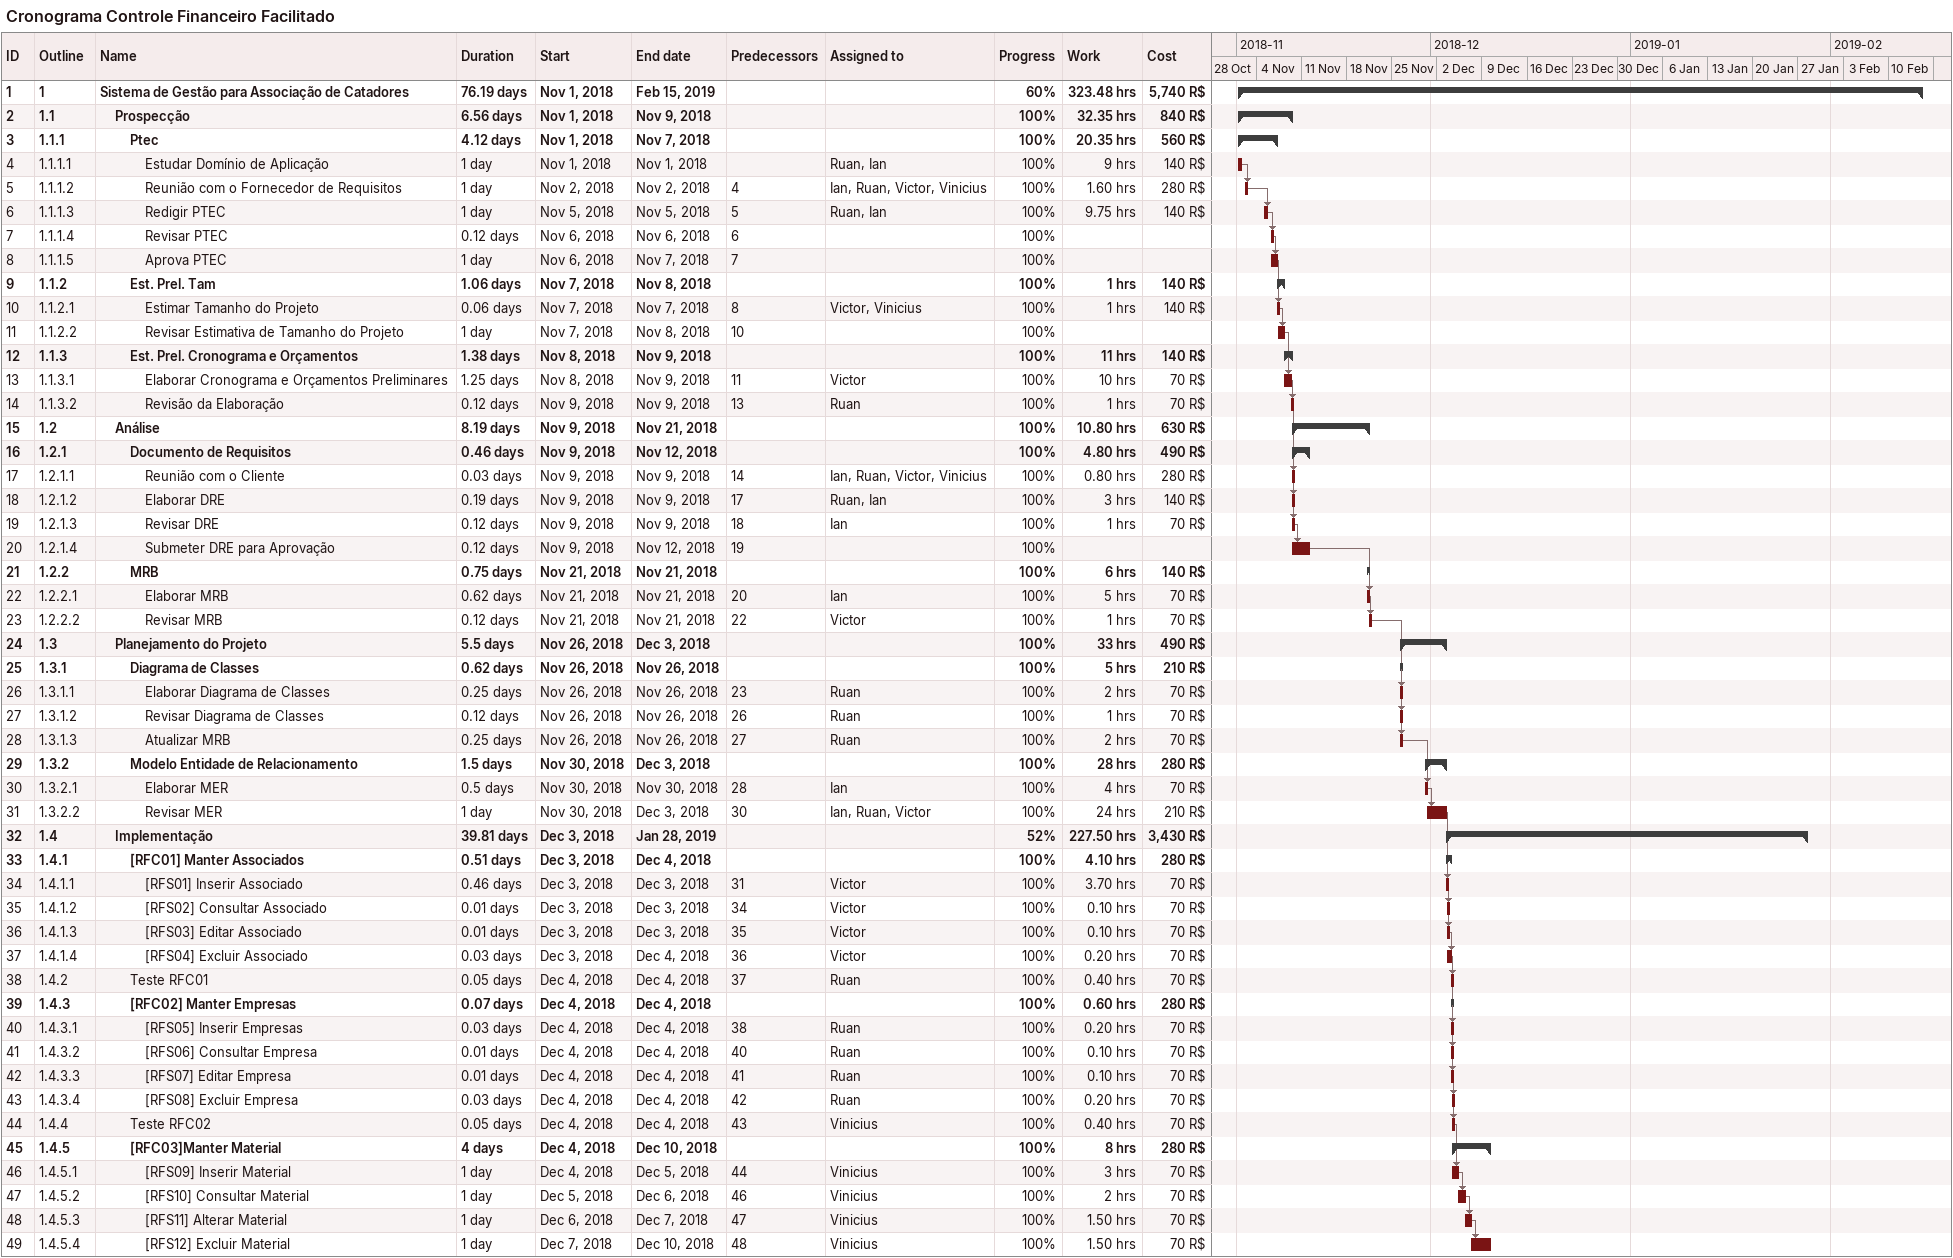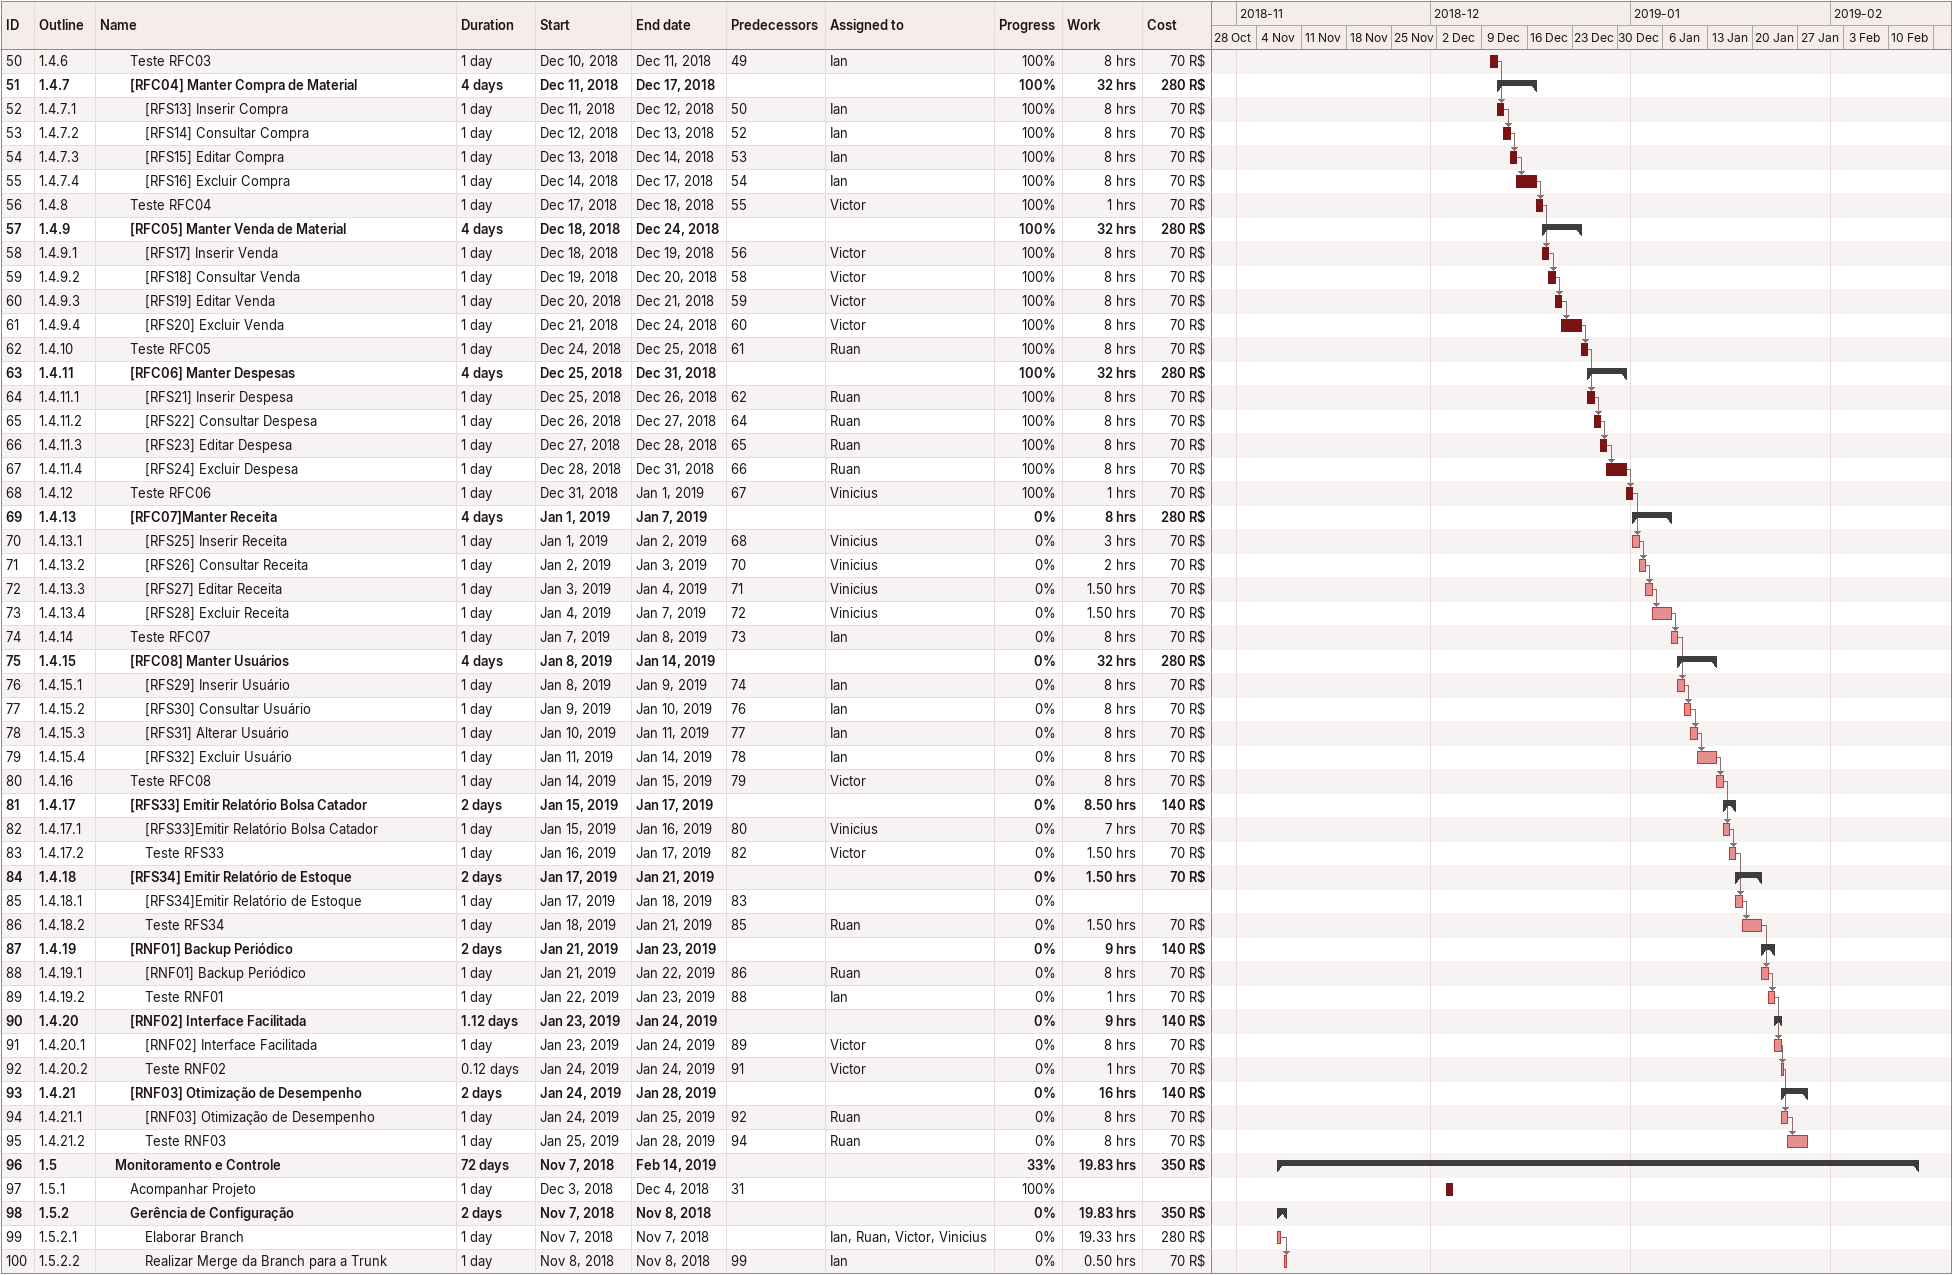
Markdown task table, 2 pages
Cronograma Controle Financeiro Facilitado

| ID | WBS | Task | Duration | Start | Finish | Predecessors | Resources | % complete | Work (h) | Cost (R$) |
|---|---|---|---|---|---|---|---|---|---|---|
| 1 | 1 | **Sistema de Gestão para Associação de Catadores** | 76.19d | 2018-11-01 | 2019-02-15 |  |  | 60 | 323.48 | 5740 |
| 2 | 1.1 | **Prospecção** | 6.56d | 2018-11-01 | 2018-11-09 |  |  | 100 | 32.35 | 840 |
| 3 | 1.1.1 | **Ptec** | 4.12d | 2018-11-01 | 2018-11-07 |  |  | 100 | 20.35 | 560 |
| 4 | 1.1.1.1 | Estudar Domínio de Aplicação | 1d | 2018-11-01 | 2018-11-01 |  | Ruan, Ian | 100 | 9 | 140 |
| 5 | 1.1.1.2 | Reunião com o Fornecedor de Requisitos | 1d | 2018-11-02 | 2018-11-02 | 4 | Ian, Ruan, Victor, Vinicius | 100 | 1.60 | 280 |
| 6 | 1.1.1.3 | Redigir PTEC | 1d | 2018-11-05 | 2018-11-05 | 5 | Ruan, Ian | 100 | 9.75 | 140 |
| 7 | 1.1.1.4 | Revisar PTEC | 0.12d | 2018-11-06 | 2018-11-06 | 6 |  | 100 |  |  |
| 8 | 1.1.1.5 | Aprova PTEC | 1d | 2018-11-06 | 2018-11-07 | 7 |  | 100 |  |  |
| 9 | 1.1.2 | **Est. Prel. Tam** | 1.06d | 2018-11-07 | 2018-11-08 |  |  | 100 | 1 | 140 |
| 10 | 1.1.2.1 | Estimar Tamanho do Projeto | 0.06d | 2018-11-07 | 2018-11-07 | 8 | Victor, Vinicius | 100 | 1 | 140 |
| 11 | 1.1.2.2 | Revisar Estimativa de Tamanho do Projeto | 1d | 2018-11-07 | 2018-11-08 | 10 |  | 100 |  |  |
| 12 | 1.1.3 | **Est. Prel. Cronograma e Orçamentos** | 1.38d | 2018-11-08 | 2018-11-09 |  |  | 100 | 11 | 140 |
| 13 | 1.1.3.1 | Elaborar Cronograma e Orçamentos Preliminares | 1.25d | 2018-11-08 | 2018-11-09 | 11 | Victor | 100 | 10 | 70 |
| 14 | 1.1.3.2 | Revisão da Elaboração | 0.12d | 2018-11-09 | 2018-11-09 | 13 | Ruan | 100 | 1 | 70 |
| 15 | 1.2 | **Análise** | 8.19d | 2018-11-09 | 2018-11-21 |  |  | 100 | 10.80 | 630 |
| 16 | 1.2.1 | **Documento de Requisitos** | 0.46d | 2018-11-09 | 2018-11-12 |  |  | 100 | 4.80 | 490 |
| 17 | 1.2.1.1 | Reunião com o Cliente | 0.03d | 2018-11-09 | 2018-11-09 | 14 | Ian, Ruan, Victor, Vinicius | 100 | 0.80 | 280 |
| 18 | 1.2.1.2 | Elaborar DRE | 0.19d | 2018-11-09 | 2018-11-09 | 17 | Ruan, Ian | 100 | 3 | 140 |
| 19 | 1.2.1.3 | Revisar DRE | 0.12d | 2018-11-09 | 2018-11-09 | 18 | Ian | 100 | 1 | 70 |
| 20 | 1.2.1.4 | Submeter DRE para Aprovação | 0.12d | 2018-11-09 | 2018-11-12 | 19 |  | 100 |  |  |
| 21 | 1.2.2 | **MRB** | 0.75d | 2018-11-21 | 2018-11-21 |  |  | 100 | 6 | 140 |
| 22 | 1.2.2.1 | Elaborar MRB | 0.62d | 2018-11-21 | 2018-11-21 | 20 | Ian | 100 | 5 | 70 |
| 23 | 1.2.2.2 | Revisar MRB | 0.12d | 2018-11-21 | 2018-11-21 | 22 | Victor | 100 | 1 | 70 |
| 24 | 1.3 | **Planejamento do Projeto** | 5.5d | 2018-11-26 | 2018-12-03 |  |  | 100 | 33 | 490 |
| 25 | 1.3.1 | **Diagrama de Classes** | 0.62d | 2018-11-26 | 2018-11-26 |  |  | 100 | 5 | 210 |
| 26 | 1.3.1.1 | Elaborar Diagrama de Classes | 0.25d | 2018-11-26 | 2018-11-26 | 23 | Ruan | 100 | 2 | 70 |
| 27 | 1.3.1.2 | Revisar Diagrama de Classes | 0.12d | 2018-11-26 | 2018-11-26 | 26 | Ruan | 100 | 1 | 70 |
| 28 | 1.3.1.3 | Atualizar MRB | 0.25d | 2018-11-26 | 2018-11-26 | 27 | Ruan | 100 | 2 | 70 |
| 29 | 1.3.2 | **Modelo Entidade de Relacionamento** | 1.5d | 2018-11-30 | 2018-12-03 |  |  | 100 | 28 | 280 |
| 30 | 1.3.2.1 | Elaborar MER | 0.5d | 2018-11-30 | 2018-11-30 | 28 | Ian | 100 | 4 | 70 |
| 31 | 1.3.2.2 | Revisar MER | 1d | 2018-11-30 | 2018-12-03 | 30 | Ian, Ruan, Victor | 100 | 24 | 210 |
| 32 | 1.4 | **Implementação** | 39.81d | 2018-12-03 | 2019-01-28 |  |  | 52 | 227.50 | 3430 |
| 33 | 1.4.1 | **[RFC01] Manter Associados** | 0.51d | 2018-12-03 | 2018-12-04 |  |  | 100 | 4.10 | 280 |
| 34 | 1.4.1.1 | [RFS01] Inserir Associado | 0.46d | 2018-12-03 | 2018-12-03 | 31 | Victor | 100 | 3.70 | 70 |
| 35 | 1.4.1.2 | [RFS02] Consultar Associado | 0.01d | 2018-12-03 | 2018-12-03 | 34 | Victor | 100 | 0.10 | 70 |
| 36 | 1.4.1.3 | [RFS03] Editar Associado | 0.01d | 2018-12-03 | 2018-12-03 | 35 | Victor | 100 | 0.10 | 70 |
| 37 | 1.4.1.4 | [RFS04] Excluir Associado | 0.03d | 2018-12-03 | 2018-12-04 | 36 | Victor | 100 | 0.20 | 70 |
| 38 | 1.4.2 | Teste RFC01 | 0.05d | 2018-12-04 | 2018-12-04 | 37 | Ruan | 100 | 0.40 | 70 |
| 39 | 1.4.3 | **[RFC02] Manter Empresas** | 0.07d | 2018-12-04 | 2018-12-04 |  |  | 100 | 0.60 | 280 |
| 40 | 1.4.3.1 | [RFS05] Inserir Empresas | 0.03d | 2018-12-04 | 2018-12-04 | 38 | Ruan | 100 | 0.20 | 70 |
| 41 | 1.4.3.2 | [RFS06] Consultar Empresa | 0.01d | 2018-12-04 | 2018-12-04 | 40 | Ruan | 100 | 0.10 | 70 |
| 42 | 1.4.3.3 | [RFS07] Editar Empresa | 0.01d | 2018-12-04 | 2018-12-04 | 41 | Ruan | 100 | 0.10 | 70 |
| 43 | 1.4.3.4 | [RFS08] Excluir Empresa | 0.03d | 2018-12-04 | 2018-12-04 | 42 | Ruan | 100 | 0.20 | 70 |
| 44 | 1.4.4 | Teste RFC02 | 0.05d | 2018-12-04 | 2018-12-04 | 43 | Vinicius | 100 | 0.40 | 70 |
| 45 | 1.4.5 | **[RFC03]Manter Material** | 4d | 2018-12-04 | 2018-12-10 |  |  | 100 | 8 | 280 |
| 46 | 1.4.5.1 | [RFS09] Inserir Material | 1d | 2018-12-04 | 2018-12-05 | 44 | Vinicius | 100 | 3 | 70 |
| 47 | 1.4.5.2 | [RFS10] Consultar Material | 1d | 2018-12-05 | 2018-12-06 | 46 | Vinicius | 100 | 2 | 70 |
| 48 | 1.4.5.3 | [RFS11] Alterar Material | 1d | 2018-12-06 | 2018-12-07 | 47 | Vinicius | 100 | 1.50 | 70 |
| 49 | 1.4.5.4 | [RFS12] Excluir Material | 1d | 2018-12-07 | 2018-12-10 | 48 | Vinicius | 100 | 1.50 | 70 |
| 50 | 1.4.6 | Teste RFC03 | 1d | 2018-12-10 | 2018-12-11 | 49 | Ian | 100 | 8 | 70 |
| 51 | 1.4.7 | **[RFC04] Manter Compra de Material** | 4d | 2018-12-11 | 2018-12-17 |  |  | 100 | 32 | 280 |
| 52 | 1.4.7.1 | [RFS13] Inserir Compra | 1d | 2018-12-11 | 2018-12-12 | 50 | Ian | 100 | 8 | 70 |
| 53 | 1.4.7.2 | [RFS14] Consultar Compra | 1d | 2018-12-12 | 2018-12-13 | 52 | Ian | 100 | 8 | 70 |
| 54 | 1.4.7.3 | [RFS15] Editar Compra | 1d | 2018-12-13 | 2018-12-14 | 53 | Ian | 100 | 8 | 70 |
| 55 | 1.4.7.4 | [RFS16] Excluir Compra | 1d | 2018-12-14 | 2018-12-17 | 54 | Ian | 100 | 8 | 70 |
| 56 | 1.4.8 | Teste RFC04 | 1d | 2018-12-17 | 2018-12-18 | 55 | Victor | 100 | 1 | 70 |
| 57 | 1.4.9 | **[RFC05] Manter Venda de Material** | 4d | 2018-12-18 | 2018-12-24 |  |  | 100 | 32 | 280 |
| 58 | 1.4.9.1 | [RFS17] Inserir Venda | 1d | 2018-12-18 | 2018-12-19 | 56 | Victor | 100 | 8 | 70 |
| 59 | 1.4.9.2 | [RFS18] Consultar Venda | 1d | 2018-12-19 | 2018-12-20 | 58 | Victor | 100 | 8 | 70 |
| 60 | 1.4.9.3 | [RFS19] Editar Venda | 1d | 2018-12-20 | 2018-12-21 | 59 | Victor | 100 | 8 | 70 |
| 61 | 1.4.9.4 | [RFS20] Excluir Venda | 1d | 2018-12-21 | 2018-12-24 | 60 | Victor | 100 | 8 | 70 |
| 62 | 1.4.10 | Teste RFC05 | 1d | 2018-12-24 | 2018-12-25 | 61 | Ruan | 100 | 8 | 70 |
| 63 | 1.4.11 | **[RFC06] Manter Despesas** | 4d | 2018-12-25 | 2018-12-31 |  |  | 100 | 32 | 280 |
| 64 | 1.4.11.1 | [RFS21] Inserir Despesa | 1d | 2018-12-25 | 2018-12-26 | 62 | Ruan | 100 | 8 | 70 |
| 65 | 1.4.11.2 | [RFS22] Consultar Despesa | 1d | 2018-12-26 | 2018-12-27 | 64 | Ruan | 100 | 8 | 70 |
| 66 | 1.4.11.3 | [RFS23] Editar Despesa | 1d | 2018-12-27 | 2018-12-28 | 65 | Ruan | 100 | 8 | 70 |
| 67 | 1.4.11.4 | [RFS24] Excluir Despesa | 1d | 2018-12-28 | 2018-12-31 | 66 | Ruan | 100 | 8 | 70 |
| 68 | 1.4.12 | Teste RFC06 | 1d | 2018-12-31 | 2019-01-01 | 67 | Vinicius | 100 | 1 | 70 |
| 69 | 1.4.13 | **[RFC07]Manter Receita** | 4d | 2019-01-01 | 2019-01-07 |  |  | 0 | 8 | 280 |
| 70 | 1.4.13.1 | [RFS25] Inserir Receita | 1d | 2019-01-01 | 2019-01-02 | 68 | Vinicius | 0 | 3 | 70 |
| 71 | 1.4.13.2 | [RFS26] Consultar Receita | 1d | 2019-01-02 | 2019-01-03 | 70 | Vinicius | 0 | 2 | 70 |
| 72 | 1.4.13.3 | [RFS27] Editar Receita | 1d | 2019-01-03 | 2019-01-04 | 71 | Vinicius | 0 | 1.50 | 70 |
| 73 | 1.4.13.4 | [RFS28] Excluir Receita | 1d | 2019-01-04 | 2019-01-07 | 72 | Vinicius | 0 | 1.50 | 70 |
| 74 | 1.4.14 | Teste RFC07 | 1d | 2019-01-07 | 2019-01-08 | 73 | Ian | 0 | 8 | 70 |
| 75 | 1.4.15 | **[RFC08] Manter Usuários** | 4d | 2019-01-08 | 2019-01-14 |  |  | 0 | 32 | 280 |
| 76 | 1.4.15.1 | [RFS29] Inserir Usuário | 1d | 2019-01-08 | 2019-01-09 | 74 | Ian | 0 | 8 | 70 |
| 77 | 1.4.15.2 | [RFS30] Consultar Usuário | 1d | 2019-01-09 | 2019-01-10 | 76 | Ian | 0 | 8 | 70 |
| 78 | 1.4.15.3 | [RFS31] Alterar Usuário | 1d | 2019-01-10 | 2019-01-11 | 77 | Ian | 0 | 8 | 70 |
| 79 | 1.4.15.4 | [RFS32] Excluir Usuário | 1d | 2019-01-11 | 2019-01-14 | 78 | Ian | 0 | 8 | 70 |
| 80 | 1.4.16 | Teste RFC08 | 1d | 2019-01-14 | 2019-01-15 | 79 | Victor | 0 | 8 | 70 |
| 81 | 1.4.17 | **[RFS33] Emitir Relatório Bolsa Catador** | 2d | 2019-01-15 | 2019-01-17 |  |  | 0 | 8.50 | 140 |
| 82 | 1.4.17.1 | [RFS33]Emitir Relatório Bolsa Catador | 1d | 2019-01-15 | 2019-01-16 | 80 | Vinicius | 0 | 7 | 70 |
| 83 | 1.4.17.2 | Teste RFS33 | 1d | 2019-01-16 | 2019-01-17 | 82 | Victor | 0 | 1.50 | 70 |
| 84 | 1.4.18 | **[RFS34] Emitir Relatório de Estoque** | 2d | 2019-01-17 | 2019-01-21 |  |  | 0 | 1.50 | 70 |
| 85 | 1.4.18.1 | [RFS34]Emitir Relatório de Estoque | 1d | 2019-01-17 | 2019-01-18 | 83 |  | 0 |  |  |
| 86 | 1.4.18.2 | Teste RFS34 | 1d | 2019-01-18 | 2019-01-21 | 85 | Ruan | 0 | 1.50 | 70 |
| 87 | 1.4.19 | **[RNF01] Backup Periódico** | 2d | 2019-01-21 | 2019-01-23 |  |  | 0 | 9 | 140 |
| 88 | 1.4.19.1 | [RNF01] Backup Periódico | 1d | 2019-01-21 | 2019-01-22 | 86 | Ruan | 0 | 8 | 70 |
| 89 | 1.4.19.2 | Teste RNF01 | 1d | 2019-01-22 | 2019-01-23 | 88 | Ian | 0 | 1 | 70 |
| 90 | 1.4.20 | **[RNF02] Interface Facilitada** | 1.12d | 2019-01-23 | 2019-01-24 |  |  | 0 | 9 | 140 |
| 91 | 1.4.20.1 | [RNF02] Interface Facilitada | 1d | 2019-01-23 | 2019-01-24 | 89 | Victor | 0 | 8 | 70 |
| 92 | 1.4.20.2 | Teste RNF02 | 0.12d | 2019-01-24 | 2019-01-24 | 91 | Victor | 0 | 1 | 70 |
| 93 | 1.4.21 | **[RNF03] Otimização de Desempenho** | 2d | 2019-01-24 | 2019-01-28 |  |  | 0 | 16 | 140 |
| 94 | 1.4.21.1 | [RNF03] Otimização de Desempenho | 1d | 2019-01-24 | 2019-01-25 | 92 | Ruan | 0 | 8 | 70 |
| 95 | 1.4.21.2 | Teste RNF03 | 1d | 2019-01-25 | 2019-01-28 | 94 | Ruan | 0 | 8 | 70 |
| 96 | 1.5 | **Monitoramento e Controle** | 72d | 2018-11-07 | 2019-02-14 |  |  | 33 | 19.83 | 350 |
| 97 | 1.5.1 | Acompanhar Projeto | 1d | 2018-12-03 | 2018-12-04 | 31 |  | 100 |  |  |
| 98 | 1.5.2 | **Gerência de Configuração** | 2d | 2018-11-07 | 2018-11-08 |  |  | 0 | 19.83 | 350 |
| 99 | 1.5.2.1 | Elaborar Branch | 1d | 2018-11-07 | 2018-11-07 |  | Ian, Ruan, Victor, Vinicius | 0 | 19.33 | 280 |
| 100 | 1.5.2.2 | Realizar Merge da Branch para a Trunk | 1d | 2018-11-08 | 2018-11-08 | 99 | Ian | 0 | 0.50 | 70 |
